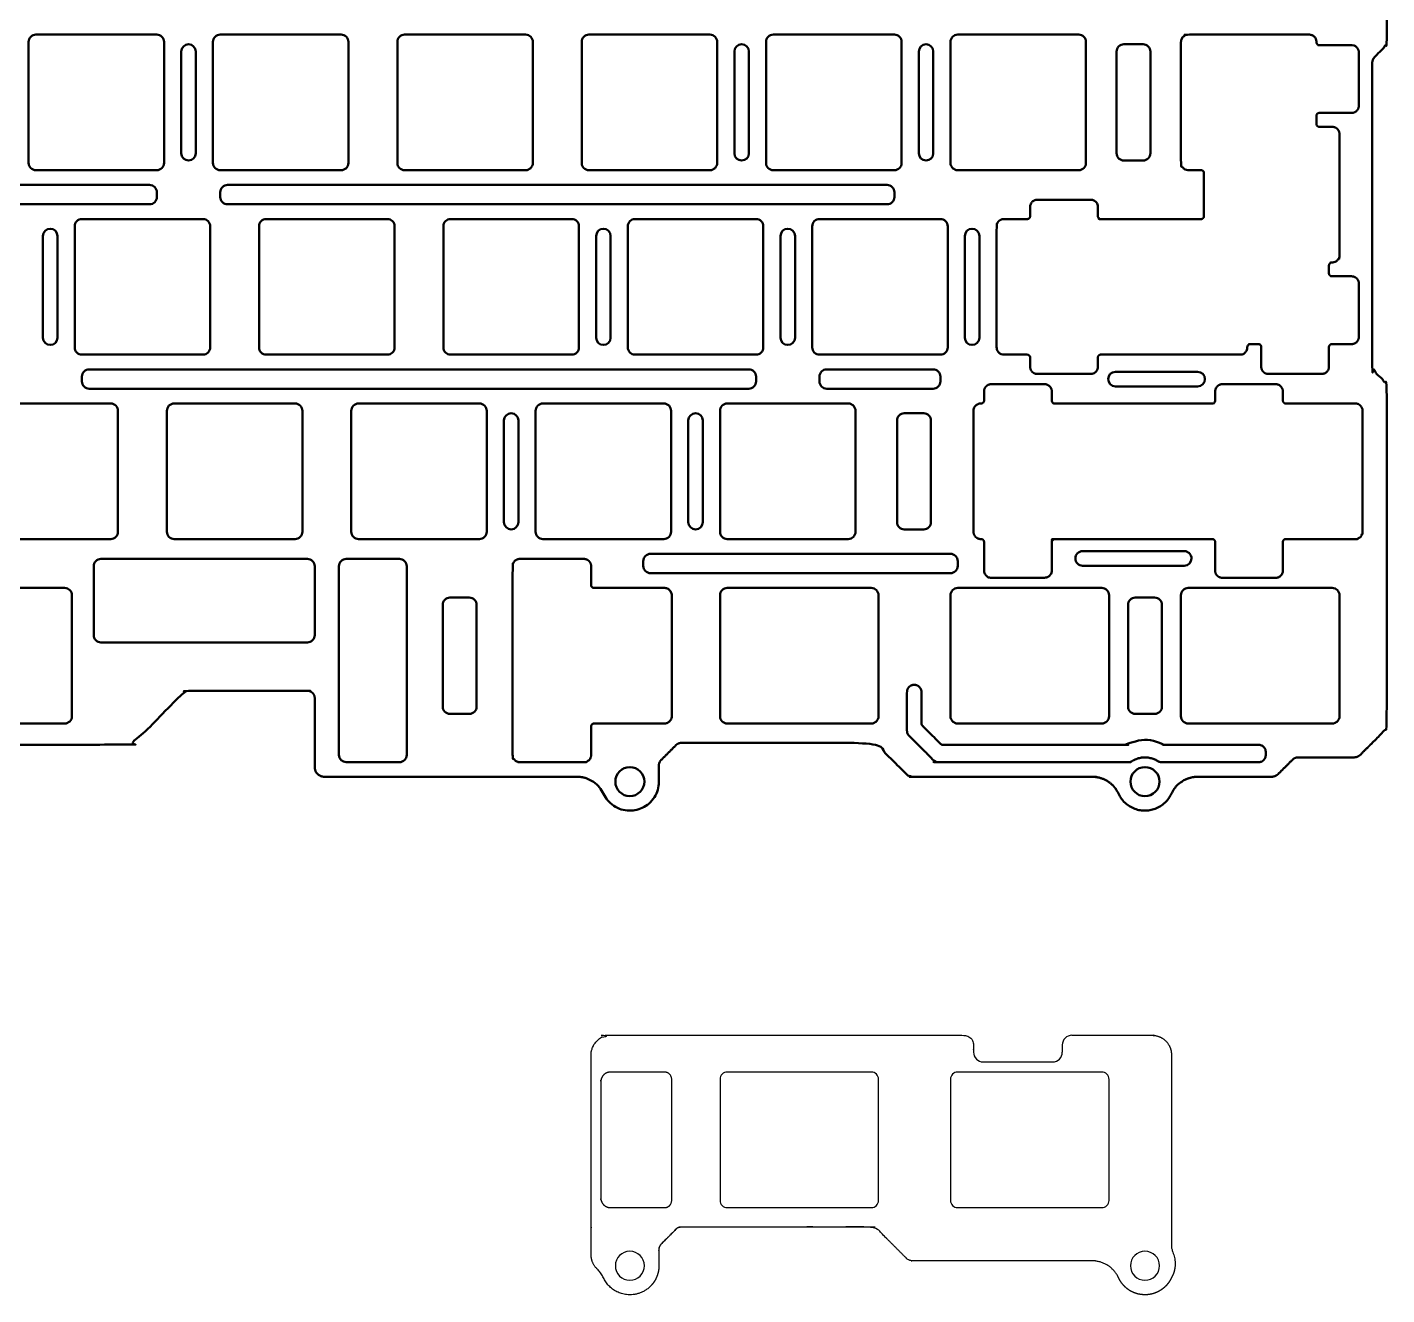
# Model space of a CAD drawing. Header units: millimetres. Extents: x 0 to 845, y 0 to 297.
# Drawn here: x 704.2 to 844.6, y 72.9 to 203.8 of the extents above; entities that cross this region are included whole.
import ezdxf

# ---------------------------------------------------------------- set-up
doc = ezdxf.new("R2010")
doc.units = ezdxf.units.MM
doc.header["$LTSCALE"] = 0.75
doc.layers.add('line', color=7, linetype='Continuous')
doc.layers.add('Visible', color=7, linetype='Continuous', lineweight=50)

msp = doc.modelspace()

# ---------------------------------------------------------------- linework, layer by layer
at = {"layer": 'line'}
msp.add_lwpolyline([(812.113, 99.72, 0.4142136), (811.113, 98.72), (811.113, 97.97)], format="xyb", dxfattribs=at)
at = {"layer": 'line', "elevation": 1.5}
msp.add_lwpolyline([(801.939, 97.97, 0.4142136), (802.939, 96.97), (810.113, 96.97, 0.4142136), (811.113, 97.97)], format="xyb", dxfattribs=at)
at = {"layer": 'line'}
for points in [[(792.126, 95.17, 0.4142136), (791.376, 95.92), (776.495, 95.92, 0.4142136), (775.745, 95.17), (775.745, 82.67, 0.4142136), (776.495, 81.92), (791.376, 81.92, 0.4142136), (792.126, 82.67)], [(815.939, 95.17, 0.4142136), (815.189, 95.92), (800.307, 95.92, 0.4142136), (799.557, 95.17), (799.557, 82.67, 0.4142136), (800.307, 81.92), (815.189, 81.92, 0.4142136), (815.939, 82.67)]]:
    msp.add_lwpolyline(points, format="xyb", close=True, dxfattribs=at)
at = {"layer": 'line', "extrusion": (0, 0, -1)}
for centre in [(-766.432, 75.92), (-819.654, 75.92)]:
    msp.add_circle(centre, 1.5, dxfattribs=at)
at = {"layer": 'line'}
for points, weights, degree, knots in [([(812.113, 99.72), (814.816, 99.72), (817.574, 99.72), (820.387, 99.72), (821.559, 99.72), (822.387, 98.892), (822.387, 97.72), (822.387, 95.604), (822.387, 87.762), (822.387, 82.67), (822.387, 81.687), (822.387, 80.704), (822.387, 79.72), (822.387, 79.169), (822.387, 78.618), (822.387, 78.067), (822.387, 77.805), (822.438, 77.549), (822.537, 77.306), (822.798, 76.673), (822.843, 75.989), (822.666, 75.326), (822.624, 75.168), (822.563, 75.016), (822.484, 74.873), (822.447, 74.806), (822.413, 74.739), (822.381, 74.67), (821.878, 73.573), (820.862, 72.92), (819.654, 72.92), (818.447, 72.92), (817.43, 73.573), (816.927, 74.67), (816.424, 75.768), (815.407, 76.42), (814.2, 76.42), (808.03, 76.42), (801.86, 76.42), (795.689, 76.42), (795.421, 76.42), (795.172, 76.523), (794.982, 76.713), (793.913, 77.782), (792.844, 78.851), (791.775, 79.92), (785.098, 79.92), (778.42, 79.92), (771.743, 79.92), (771.541, 79.92), (771.355, 79.843), (771.213, 79.701), (770.692, 79.181), (770.172, 78.66), (769.652, 78.14), (769.509, 77.998), (769.432, 77.811), (769.432, 77.61), (769.432, 77.047), (769.432, 76.484), (769.432, 75.92), (769.432, 74.449), (768.51, 73.303), (767.072, 72.989), (765.635, 72.676), (764.318, 73.333), (763.705, 74.67), (763.549, 75.012), (763.329, 75.323), (763.051, 75.589), (762.65, 75.972), (762.432, 76.481), (762.432, 77.035), (762.432, 77.58), (762.432, 78.125), (762.432, 78.671), (762.432, 85.096), (762.432, 94.27), (762.432, 97.72), (762.432, 98.892), (763.261, 99.72), (764.432, 99.72), (775.015, 99.72), (787.184, 99.72), (800.939, 99.72), (801.524, 99.72), (801.939, 99.306), (801.939, 98.72), (801.939, 98.47), (801.939, 98.22), (801.939, 97.97)], [1, 1, 1, 1, 0.804737854124, 0.804737854124, 1, 1, 1, 1, 1, 1, 1, 1, 1, 1, 0.987348389633, 0.987348389633, 1, 0.965034704702, 0.965034704702, 1, 0.995003565833, 0.995003565833, 1, 0.985881955087, 0.992687770745, 1, 0.89441694102, 0.89441694102, 1, 0.89441694102, 0.89441694102, 1, 0.89441694102, 0.89441694102, 1, 1, 1, 1, 0.949253021674, 0.949253021674, 1, 1, 1, 1, 1, 1, 1, 0.949252914645, 0.949252914645, 1, 1, 1, 1, 0.949253021674, 0.949253021674, 1, 1, 1, 1, 0.85257151844, 0.85257151844, 1, 0.85257151844, 0.85257151844, 1, 0.964560352091, 0.941016255002, 0.929367708735, 0.946317148864, 0.946317148864, 1, 1, 1, 1, 1, 1, 1, 0.804737854124, 0.804737854124, 1, 1, 1, 1, 0.804737854124, 0.804737854124, 1, 1, 1, 1], 3, [0, 0, 0, 0, 0.1279768, 0.1279768, 0.1279768, 1.6987732, 1.6987732, 1.6987732, 2.6987732, 2.6987732, 2.6987732, 2.891916, 2.891916, 2.891916, 3.0001266, 3.0001266, 3.0001266, 3.3903854, 3.3903854, 3.3903854, 4.0410032, 4.0410032, 4.0410032, 4.286018, 4.286018, 4.286018, 4.3650402, 4.3650402, 4.3650402, 5.5060611, 5.5060611, 5.5060611, 6.647082, 6.647082, 6.647082, 7.7881029, 7.7881029, 7.7881029, 8.7881029, 8.7881029, 8.7881029, 9.573501, 9.573501, 9.573501, 10.573501, 10.573501, 10.573501, 11.573501, 11.573501, 11.573501, 12.3589, 12.3589, 12.3589, 13.3589, 13.3589, 13.3589, 14.1442982, 14.1442982, 14.1442982, 15.1442982, 15.1442982, 15.1442982, 16.5002072, 16.5002072, 16.5002072, 17.8561162, 17.8561162, 17.8561162, 18.2391074, 18.2391074, 18.2391074, 19.0472103, 19.0472103, 19.0472103, 19.1309617, 19.1309617, 19.1309617, 20.1181507, 20.1181507, 20.1181507, 21.688947, 21.688947, 21.688947, 22.3794799, 22.3794799, 22.3794799, 23.9502762, 23.9502762, 23.9502762, 24.9502762, 24.9502762, 24.9502762, 24.9502762]), ([(764.432, 95.92), (765.559, 95.92), (766.686, 95.92), (767.814, 95.92), (768.545, 95.92), (769.276, 95.92), (770.007, 95.92), (770.447, 95.92), (770.757, 95.61), (770.757, 95.17), (770.757, 91.004), (770.757, 86.837), (770.757, 82.67), (770.757, 82.469), (770.68, 82.283), (770.538, 82.14), (770.395, 81.998), (770.209, 81.92), (770.007, 81.92), (768.149, 81.92), (766.291, 81.92), (764.432, 81.92), (764.164, 81.92), (763.915, 82.023), (763.725, 82.213), (763.535, 82.403), (763.432, 82.652), (763.432, 82.92), (763.432, 84.649), (763.432, 86.378), (763.432, 89.03), (763.432, 89.954), (763.432, 92.225), (763.432, 93.573), (763.432, 94.92), (763.432, 95.189), (763.535, 95.437), (763.725, 95.628), (763.915, 95.818), (764.164, 95.92), (764.432, 95.92)], [1, 1, 1, 1, 1, 1, 1, 0.804737858043, 0.804737858043, 1, 1, 1, 1, 0.949253021596, 0.949253021596, 1, 0.949253021596, 0.949253021596, 1, 1, 1, 1, 0.949253021674, 0.949253021674, 1, 0.949253021674, 0.949253021674, 1, 1, 1, 1, 1, 1, 1, 1, 0.949253021674, 0.949253021674, 1, 0.949253021674, 0.949253021674, 1], 3, [0, 0, 0, 0, 0.6654367, 0.6654367, 0.6654367, 1.6654367, 1.6654367, 1.6654367, 3.236233, 3.236233, 3.236233, 4.236233, 4.236233, 4.236233, 5.0216311, 5.0216311, 5.0216311, 5.8070293, 5.8070293, 5.8070293, 6.5733523, 6.5733523, 6.5733523, 7.3587505, 7.3587505, 7.3587505, 8.1441486, 8.1441486, 8.1441486, 8.4097661, 8.4097661, 8.5516901, 8.5516901, 8.7587453, 8.7587453, 8.7587453, 9.5441435, 9.5441435, 9.5441435, 10.3295416, 10.3295416, 10.3295416, 10.3295416]), ([(791.775, 79.92), (781.759, 79.92), (771.743, 79.92), (771.432, 79.92), (771.213, 79.701), (770.432, 78.92), (769.652, 78.14), (769.432, 77.92), (769.432, 77.61), (769.432, 76.765), (769.432, 75.92)], [1, 1, 1, 0.923879371968, 1, 1, 1, 0.923879532511, 1, 1, 1], 2, [0, 0, 0, 1, 1, 1.785399, 1.785399, 2.785399, 2.785399, 3.5707972, 3.5707972, 4.5707972, 4.5707972, 4.5707972])]:
    msp.add_rational_spline(points, weights, degree=degree, knots=knots, dxfattribs=at)
at = {"layer": 'Visible', "elevation": 1.5}
for points in [[(718.307, 202.32, 0.4142136), (717.557, 203.07), (705.057, 203.07, 0.4142136), (704.307, 202.32), (704.307, 189.82, 0.4142136), (705.057, 189.07), (717.557, 189.07, 0.4142136), (718.307, 189.82)], [(736.607, 189.07, 0.4142136), (737.357, 189.82), (737.357, 202.32, 0.4142136), (736.607, 203.07), (724.107, 203.07, 0.4142136), (723.357, 202.32), (723.357, 189.82, 0.4142136), (724.107, 189.07)], [(742.407, 189.82, 0.4142136), (743.157, 189.07), (755.657, 189.07, 0.4142136), (756.407, 189.82), (756.407, 202.32, 0.4142136), (755.657, 203.07), (743.157, 203.07, 0.4142136), (742.407, 202.32)], [(761.457, 189.82, 0.4142136), (762.207, 189.07), (774.707, 189.07, 0.4142136), (775.457, 189.82), (775.457, 202.32, 0.4142136), (774.707, 203.07), (762.207, 203.07, 0.4142136), (761.457, 202.32)], [(781.257, 203.07, 0.4142136), (780.507, 202.32), (780.507, 189.82, 0.4142136), (781.257, 189.07), (793.757, 189.07, 0.4142136), (794.507, 189.82), (794.507, 202.32, 0.4142136), (793.757, 203.07)], [(812.807, 189.07, 0.4142136), (813.557, 189.82), (813.557, 202.32, 0.4142136), (812.807, 203.07), (800.307, 203.07, 0.4142136), (799.557, 202.32), (799.557, 189.82, 0.4142136), (800.307, 189.07)], [(721.582, 201.32, 1), (720.082, 201.32), (720.082, 190.82, 1), (721.582, 190.82)], [(778.732, 201.32), (778.732, 190.82, -1), (777.232, 190.82), (777.232, 201.32, -1)], [(797.782, 201.32), (797.782, 190.82, -1), (796.282, 190.82), (796.282, 201.32, -1)], [(817.464, 202.07, 0.4142136), (816.714, 201.32), (816.714, 190.82, 0.4142136), (817.464, 190.07), (819.464, 190.07, 0.4142136), (820.214, 190.82), (820.214, 201.32, 0.4142136), (819.464, 202.07)], [(717.557, 186.795, 0.4142136), (716.807, 187.545), (667.707, 187.545, 0.4142136), (666.957, 186.795), (666.957, 186.295, 0.4142136), (667.707, 185.545), (716.807, 185.545, 0.4142136), (717.557, 186.295)], [(724.857, 187.545, 0.4142136), (724.107, 186.795), (724.107, 186.295, 0.4142136), (724.857, 185.545), (793.007, 185.545, 0.4142136), (793.757, 186.295), (793.757, 186.795, 0.4142136), (793.007, 187.545)], [(705.795, 171.77), (705.795, 182.27, -1), (707.295, 182.27), (707.295, 171.77, -1)], [(709.82, 184.02, 0.4142136), (709.07, 183.27), (709.07, 170.77, 0.4142136), (709.82, 170.02), (722.32, 170.02, 0.4142136), (723.07, 170.77), (723.07, 183.27, 0.4142136), (722.32, 184.02)], [(728.87, 184.02, 0.4142136), (728.12, 183.27), (728.12, 170.77, 0.4142136), (728.87, 170.02), (741.37, 170.02, 0.4142136), (742.12, 170.77), (742.12, 183.27, 0.4142136), (741.37, 184.02)], [(760.42, 170.02, 0.4142136), (761.17, 170.77), (761.17, 183.27, 0.4142136), (760.42, 184.02), (747.92, 184.02, 0.4142136), (747.17, 183.27), (747.17, 170.77, 0.4142136), (747.92, 170.02)], [(764.445, 182.27, 1), (762.945, 182.27), (762.945, 171.77, 1), (764.445, 171.77)], [(766.97, 184.02, 0.4142136), (766.22, 183.27), (766.22, 170.77, 0.4142136), (766.97, 170.02), (779.47, 170.02, 0.4142136), (780.22, 170.77), (780.22, 183.27, 0.4142136), (779.47, 184.02)], [(783.495, 182.27, 1), (781.995, 182.27), (781.995, 171.77, 1), (783.495, 171.77)], [(798.52, 170.02, 0.4142136), (799.27, 170.77), (799.27, 183.27, 0.4142136), (798.52, 184.02), (786.02, 184.02, 0.4142136), (785.27, 183.27), (785.27, 170.77, 0.4142136), (786.02, 170.02)], [(802.545, 171.77), (802.545, 182.27, 1), (801.045, 182.27), (801.045, 171.77, 1)], [(779.47, 167.745, 0.4142136), (778.72, 168.495), (710.57, 168.495, 0.4142136), (709.82, 167.745), (709.82, 167.245, 0.4142136), (710.57, 166.495), (778.72, 166.495, 0.4142136), (779.47, 167.245)], [(786.77, 168.495, 0.4142136), (786.02, 167.745), (786.02, 167.245, 0.4142136), (786.77, 166.495), (797.77, 166.495, 0.4142136), (798.52, 167.245), (798.52, 167.745, 0.4142136), (797.77, 168.495)], [(825.095, 166.745, 1), (825.095, 168.245), (816.595, 168.245, 1), (816.595, 166.745)], [(699.545, 151.72, 0.4142136), (700.295, 150.97), (712.795, 150.97, 0.4142136), (713.545, 151.72), (713.545, 164.22, 0.4142136), (712.795, 164.97), (700.295, 164.97, 0.4142136), (699.545, 164.22)], [(731.845, 150.97, 0.4142136), (732.595, 151.72), (732.595, 164.22, 0.4142136), (731.845, 164.97), (719.345, 164.97, 0.4142136), (718.595, 164.22), (718.595, 151.72, 0.4142136), (719.345, 150.97)], [(750.895, 150.97, 0.4142136), (751.645, 151.72), (751.645, 164.22, 0.4142136), (750.895, 164.97), (738.395, 164.97, 0.4142136), (737.645, 164.22), (737.645, 151.72, 0.4142136), (738.395, 150.97)], [(769.945, 150.97, 0.4142136), (770.695, 151.72), (770.695, 164.22, 0.4142136), (769.945, 164.97), (757.445, 164.97, 0.4142136), (756.695, 164.22), (756.695, 151.72, 0.4142136), (757.445, 150.97)], [(789.745, 164.22, 0.4142136), (788.995, 164.97), (776.495, 164.97, 0.4142136), (775.745, 164.22), (775.745, 151.72, 0.4142136), (776.495, 150.97), (788.995, 150.97, 0.4142136), (789.745, 151.72)], [(753.42, 152.72), (753.42, 163.22, -1), (754.92, 163.22), (754.92, 152.72, -1)], [(773.97, 163.22), (773.97, 152.72, -1), (772.47, 152.72), (772.47, 163.22, -1)], [(796.789, 151.97, 0.4142136), (797.539, 152.72), (797.539, 163.22, 0.4142136), (796.789, 163.97), (794.789, 163.97, 0.4142136), (794.039, 163.22), (794.039, 152.72, 0.4142136), (794.789, 151.97)], [(733.87, 148.17, 0.4142136), (733.12, 148.92), (711.782, 148.92, 0.4142136), (711.032, 148.17), (711.032, 141.048, 0.4142136), (711.782, 140.298), (733.12, 140.298, 0.4142136), (733.87, 141.048)], [(743.376, 148.17), (743.376, 128.675, -0.4142828), (742.626, 127.925), (737.12, 127.926, -0.4141443), (736.37, 128.676), (736.37, 148.17, -0.4142136), (737.12, 148.92), (742.626, 148.92, -0.4142136)], [(768.564, 149.445, 0.4142136), (767.814, 148.695), (767.814, 148.195, 0.4142136), (768.564, 147.445), (799.557, 147.445, 0.4142136), (800.307, 148.195), (800.307, 148.695, 0.4142136), (799.557, 149.445)], [(823.714, 148.22, 0.414092), (824.464, 148.97), (824.464, 148.97, 0.4142136), (823.714, 149.72), (813.214, 149.72, 0.4142136), (812.464, 148.97), (812.464, 148.965, 0.4143351), (813.214, 148.215)], [(708.782, 145.17, 0.4142136), (708.032, 145.92), (683.626, 145.92, 0.4142136), (682.876, 145.17), (682.876, 132.67, 0.4142136), (683.626, 131.92), (708.032, 131.92, 0.4142136), (708.782, 132.67)], [(747.095, 133.67, 0.4142136), (747.845, 132.92), (749.845, 132.92, 0.4142136), (750.595, 133.67), (750.595, 144.17, 0.4142136), (749.845, 144.92), (747.845, 144.92, 0.4142136), (747.095, 144.17)], [(792.126, 145.17, 0.4142136), (791.376, 145.92), (776.495, 145.92, 0.4142136), (775.745, 145.17), (775.745, 132.67, 0.4142136), (776.495, 131.92), (791.376, 131.92, 0.4142136), (792.126, 132.67)], [(815.939, 145.17, 0.4142136), (815.189, 145.92), (800.307, 145.92, 0.4142136), (799.557, 145.17), (799.557, 132.67, 0.4142136), (800.307, 131.92), (815.189, 131.92, 0.4142136), (815.939, 132.67)], [(817.904, 133.67, 0.4142136), (818.654, 132.92), (820.654, 132.92, 0.4142136), (821.404, 133.67), (821.404, 144.17, 0.4142136), (820.654, 144.92), (818.654, 144.92, 0.4142136), (817.904, 144.17)], [(823.37, 132.67, 0.4142136), (824.12, 131.92), (839.001, 131.92, 0.4142136), (839.751, 132.67), (839.751, 145.17, 0.4142136), (839.001, 145.92), (824.12, 145.92, 0.4142136), (823.37, 145.17)]]:
    msp.add_lwpolyline(points, format="xyb", close=True, dxfattribs=at)
at = {"layer": 'Visible', "extrusion": (0, 0, -1)}
for centre in [(-766.432, 125.92, -1.5), (-819.654, 125.92, -1.5)]:
    msp.add_circle(centre, 1.5, dxfattribs=at)
at = {"layer": 'Visible'}
for points, weights, knots in [([(807.781, 227.328, 1.5), (808.074, 227.62, 1.5), (808.488, 227.62, 1.5), (814.321, 227.62, 1.5), (820.153, 227.62, 1.5), (822.078, 227.62, 1.5), (822.88, 229.37, 1.5), (823.682, 231.12, 1.5), (825.607, 231.12, 1.5), (827.532, 231.12, 1.5), (828.335, 229.37, 1.5), (829.137, 227.62, 1.5), (831.062, 227.62, 1.5), (831.89, 227.62, 1.5), (832.718, 227.62, 1.5), (833.132, 227.62, 1.5), (833.425, 227.328, 1.5), (833.569, 227.184, 1.5), (833.713, 227.04, 1.5), (833.932, 226.82, 1.5), (834.243, 226.82, 1.5), (837.731, 226.82, 1.5), (841.218, 226.82, 1.5), (841.632, 226.82, 1.5), (841.925, 226.528, 1.5), (843.132, 225.32, 1.5), (844.339, 224.113, 1.5), (844.632, 223.82, 1.5), (844.632, 223.406, 1.5), (844.632, 212.92, 1.5), (844.632, 202.435, 1.5), (844.632, 202.02, 1.5), (844.339, 201.728, 1.5), (843.882, 201.27, 1.5), (843.425, 200.813, 1.5), (843.132, 200.52, 1.5), (843.132, 200.106, 1.5), (843.132, 184.52, 1.5), (843.132, 168.935, 1.5), (843.132, 168.52, 1.5), (843.425, 168.228, 1.5), (843.882, 167.77, 1.5), (844.339, 167.313, 1.5), (844.632, 167.02, 1.5), (844.632, 166.606, 1.5), (844.632, 149.22, 1.5), (844.632, 131.835, 1.5), (844.632, 131.42, 1.5), (844.339, 131.128, 1.5), (843.132, 129.92, 1.5), (841.925, 128.713, 1.5), (841.632, 128.42, 1.5), (841.218, 128.42, 1.5), (838.331, 128.42, 1.5), (835.443, 128.42, 1.5), (835.132, 128.42, 1.5), (834.913, 128.201, 1.5), (834.169, 127.457, 1.5), (833.425, 126.713, 1.5), (833.132, 126.42, 1.5), (832.718, 126.42, 1.5), (828.913, 126.42, 1.5), (825.109, 126.42, 1.5), (823.183, 126.42, 1.5), (822.381, 124.67, 1.5), (821.579, 122.92, 1.5), (819.654, 122.92, 1.5), (817.729, 122.92, 1.5), (816.927, 124.67, 1.5), (816.125, 126.42, 1.5), (814.2, 126.42, 1.5), (804.945, 126.42, 1.5), (795.689, 126.42, 1.5), (795.275, 126.42, 1.5), (794.982, 126.713, 1.5), (793.379, 128.317, 1.5), (791.775, 129.92, 1.5), (781.759, 129.92, 1.5), (771.743, 129.92, 1.5), (771.432, 129.92, 1.5), (771.213, 129.701, 1.5), (770.432, 128.92, 1.5), (769.652, 128.14, 1.5), (769.432, 127.92, 1.5), (769.432, 127.61, 1.5), (769.432, 126.765, 1.5), (769.432, 125.92, 1.5), (769.432, 123.505, 1.5), (767.072, 122.989, 1.5), (764.712, 122.474, 1.5), (763.705, 124.67, 1.5), (762.903, 126.42, 1.5), (760.978, 126.42, 1.5), (747.924, 126.42, 1.5), (734.87, 126.42, 1.5), (733.87, 126.42, 1.5), (733.87, 127.42, 1.5), (733.87, 130.984, 1.5), (733.87, 134.548, 1.5), (733.87, 135.298, 1.5), (733.12, 135.298, 1.5), (726.978, 135.298, 1.5), (720.836, 135.298, 1.5), (720.525, 135.298, 1.5), (720.305, 135.079, 1.5), (717.776, 132.549, 1.5), (715.246, 130.019, 1.5), (714.953, 129.726, 1.5), (714.539, 129.726, 1.5), (695.829, 129.726, 1.5), (677.12, 129.726, 1.5), (676.705, 129.726, 1.5), (676.413, 130.019, 1.5), (673.883, 132.549, 1.5), (671.353, 135.079, 1.5), (671.133, 135.298, 1.5), (670.823, 135.298, 1.5), (664.681, 135.298, 1.5), (658.539, 135.298, 1.5), (657.789, 135.298, 1.5), (657.789, 134.548, 1.5), (657.789, 130.984, 1.5), (657.789, 127.42, 1.5), (657.789, 126.42, 1.5), (656.789, 126.42, 1.5), (647.309, 126.42, 1.5), (637.83, 126.42, 1.5), (635.905, 126.42, 1.5), (635.103, 124.67, 1.5), (634.096, 122.474, 1.5), (631.736, 122.989, 1.5), (629.376, 123.505, 1.5), (629.376, 125.92, 1.5), (629.376, 126.765, 1.5), (629.376, 127.61, 1.5), (629.376, 127.92, 1.5), (629.156, 128.14, 1.5), (628.376, 128.92, 1.5), (627.596, 129.701, 1.5), (627.376, 129.92, 1.5), (627.065, 129.92, 1.5), (619.578, 129.92, 1.5), (612.091, 129.92, 1.5), (611.78, 129.92, 1.5), (611.561, 129.701, 1.5), (610.067, 128.207, 1.5), (608.573, 126.713, 1.5), (608.28, 126.42, 1.5), (607.866, 126.42, 1.5), (598.615, 126.42, 1.5), (589.365, 126.42, 1.5), (587.44, 126.42, 1.5), (586.638, 124.67, 1.5), (585.836, 122.92, 1.5), (583.91, 122.92, 1.5), (581.985, 122.92, 1.5), (581.183, 124.67, 1.5), (580.381, 126.42, 1.5), (578.456, 126.42, 1.5), (574.651, 126.42, 1.5), (570.847, 126.42, 1.5), (570.432, 126.42, 1.5), (570.139, 126.713, 1.5), (569.396, 127.457, 1.5), (568.652, 128.201, 1.5), (568.432, 128.42, 1.5), (568.122, 128.42, 1.5), (565.234, 128.42, 1.5), (562.347, 128.42, 1.5), (561.932, 128.42, 1.5), (561.639, 128.713, 1.5), (560.432, 129.92, 1.5), (559.225, 131.128, 1.5), (558.932, 131.42, 1.5), (558.932, 131.835, 1.5), (558.932, 137.72, 1.5), (558.932, 143.606, 1.5), (558.932, 144.02, 1.5), (559.225, 144.313, 1.5), (559.682, 144.77, 1.5), (560.139, 145.228, 1.5), (560.432, 145.52, 1.5), (560.432, 145.935, 1.5), (560.432, 165.77, 1.5), (560.432, 185.606, 1.5), (560.432, 186.02, 1.5), (560.725, 186.313, 1.5), (561.814, 187.402, 1.5), (562.902, 188.49, 1.5), (563.195, 188.783, 1.5), (563.195, 189.197, 1.5), (563.195, 195.77, 1.5), (563.195, 202.344, 1.5), (563.195, 202.758, 1.5), (562.902, 203.051, 1.5), (561.064, 204.889, 1.5), (559.225, 206.728, 1.5), (558.932, 207.02, 1.5), (558.932, 207.435, 1.5), (558.932, 214.82, 1.5), (558.932, 222.206, 1.5), (558.932, 222.62, 1.5), (559.225, 222.913, 1.5), (560.432, 224.12, 1.5), (561.639, 225.328, 1.5), (561.932, 225.62, 1.5), (562.347, 225.62, 1.5), (565.234, 225.62, 1.5), (568.122, 225.62, 1.5), (568.432, 225.62, 1.5), (568.652, 225.84, 1.5), (569.396, 226.584, 1.5), (570.139, 227.328, 1.5), (570.432, 227.62, 1.5), (570.847, 227.62, 1.5), (577.912, 227.62, 1.5), (584.978, 227.62, 1.5), (586.903, 227.62, 1.5), (587.705, 229.37, 1.5), (588.507, 231.12, 1.5), (590.432, 231.12, 1.5), (592.357, 231.12, 1.5), (593.16, 229.37, 1.5), (593.962, 227.62, 1.5), (595.887, 227.62, 1.5), (599.966, 227.62, 1.5), (604.045, 227.62, 1.5), (604.459, 227.62, 1.5), (604.752, 227.328, 1.5), (605.496, 226.584, 1.5), (606.24, 225.84, 1.5), (606.459, 225.62, 1.5), (606.77, 225.62, 1.5), (616.058, 225.62, 1.5), (625.347, 225.62, 1.5), (625.657, 225.62, 1.5), (625.877, 225.84, 1.5), (626.621, 226.584, 1.5), (627.364, 227.328, 1.5), (627.657, 227.62, 1.5), (628.072, 227.62, 1.5), (638.387, 227.62, 1.5), (648.703, 227.62, 1.5), (650.628, 227.62, 1.5), (651.43, 229.37, 1.5), (652.232, 231.12, 1.5), (654.157, 231.12, 1.5), (656.082, 231.12, 1.5), (656.885, 229.37, 1.5), (657.687, 227.62, 1.5), (659.612, 227.62, 1.5), (669.927, 227.62, 1.5), (680.243, 227.62, 1.5), (680.657, 227.62, 1.5), (680.95, 227.328, 1.5), (681.694, 226.584, 1.5), (682.438, 225.84, 1.5), (682.657, 225.62, 1.5), (682.968, 225.62, 1.5), (692.257, 225.62, 1.5), (701.547, 225.62, 1.5), (701.857, 225.62, 1.5), (702.077, 225.84, 1.5), (702.821, 226.584, 1.5), (703.564, 227.328, 1.5), (703.857, 227.62, 1.5), (704.272, 227.62, 1.5), (714.587, 227.62, 1.5), (724.903, 227.62, 1.5), (726.828, 227.62, 1.5), (727.63, 229.37, 1.5), (728.432, 231.12, 1.5), (730.357, 231.12, 1.5), (732.282, 231.12, 1.5), (733.085, 229.37, 1.5), (733.887, 227.62, 1.5), (735.812, 227.62, 1.5), (745.882, 227.62, 1.5), (755.951, 227.62, 1.5), (756.366, 227.62, 1.5), (756.659, 227.328, 1.5), (757.994, 225.992, 1.5), (759.329, 224.657, 1.5), (759.622, 224.364, 1.5), (760.036, 224.364, 1.5), (782.22, 224.364, 1.5), (804.404, 224.364, 1.5), (804.818, 224.364, 1.5), (805.111, 224.657, 1.5), (806.446, 225.992, 1.5), (807.781, 227.328, 1.5)], [1, 0.923879533954, 1, 1, 1, 0.841625411903, 1, 0.841625411717, 1, 0.841625411717, 1, 0.84162541153, 1, 1, 1, 0.923879532511, 1, 1, 1, 0.923879532511, 1, 1, 1, 0.923879532511, 1, 1, 1, 0.923879532511, 1, 1, 1, 0.923879532511, 1, 1, 1, 0.923879532511, 1, 1, 1, 0.923879532511, 1, 1, 1, 0.923879532511, 1, 1, 1, 0.923879532511, 1, 1, 1, 0.923879532511, 1, 1, 1, 0.923879532511, 1, 1, 1, 0.923879532511, 1, 1, 1, 0.84162541153, 1, 0.84162541153, 1, 0.84162541153, 1, 0.84162541153, 1, 1, 1, 0.923879532511, 1, 1, 1, 1, 1, 0.923879371968, 1, 1, 1, 0.923879532511, 1, 1, 1, 0.77885727766, 1, 0.77885727766, 1, 0.84162541153, 1, 1, 1, 0.707106781187, 1, 1, 1, 0.707106781187, 1, 1, 1, 0.923879532511, 1, 1, 1, 0.923879532511, 1, 1, 1, 0.923879532511, 1, 1, 1, 0.923879532511, 1, 1, 1, 0.707106781187, 1, 1, 1, 0.707106781187, 1, 1, 1, 0.84162541153, 1, 0.778857409222, 1, 0.778857409222, 1, 1, 1, 0.923879532511, 1, 1, 1, 0.923879532511, 1, 1, 1, 0.923879532511, 1, 1, 1, 0.923879532511, 1, 1, 1, 0.84162541153, 1, 0.84162541153, 1, 0.84162541153, 1, 0.84162541153, 1, 1, 1, 0.923879532511, 1, 1, 1, 0.923879532511, 1, 1, 1, 0.923879532511, 1, 1, 1, 0.923879532511, 1, 1, 1, 0.923879532511, 1, 1, 1, 0.923879532511, 1, 1, 1, 0.923879532511, 1, 1, 1, 0.923879532511, 1, 1, 1, 0.923879532511, 1, 1, 1, 0.923879532511, 1, 1, 1, 0.923879532511, 1, 1, 1, 0.923879532511, 1, 1, 1, 0.923879532511, 1, 1, 1, 0.923879532511, 1, 1, 1, 0.84162541153, 1, 0.84162541153, 1, 0.84162541153, 1, 0.84162541153, 1, 1, 1, 0.923879532511, 1, 1, 1, 0.923879532511, 1, 1, 1, 0.923879532511, 1, 1, 1, 0.923879532511, 1, 1, 1, 0.84162541153, 1, 0.84162541153, 1, 0.84162541153, 1, 0.84162541153, 1, 1, 1, 0.923879532511, 1, 1, 1, 0.923879532511, 1, 1, 1, 0.923879532511, 1, 1, 1, 0.923879532511, 1, 1, 1, 0.84162541153, 1, 0.841625411717, 1, 0.841625411717, 1, 0.841625411903, 1, 1, 1, 0.923879532511, 1, 1, 1, 0.923879533954, 1, 1, 1, 0.923879532511, 1, 1, 1], [0, 0, 0, 0.7853982, 0.7853982, 1.7853982, 1.7853982, 2.926419, 2.926419, 4.0674399, 4.0674399, 5.2084608, 5.2084608, 6.3494817, 6.3494817, 7.3494817, 7.3494817, 8.1348799, 8.1348799, 9.1348799, 9.1348799, 9.9202781, 9.9202781, 10.9202781, 10.9202781, 11.7056762, 11.7056762, 12.7056762, 12.7056762, 13.4910744, 13.4910744, 14.4910744, 14.4910744, 15.2764726, 15.2764726, 16.2764726, 16.2764726, 17.0618707, 17.0618707, 18.0618707, 18.0618707, 18.8472689, 18.8472689, 19.8472689, 19.8472689, 20.632667, 20.632667, 21.632667, 21.632667, 22.4180652, 22.4180652, 23.4180652, 23.4180652, 24.2034634, 24.2034634, 25.2034634, 25.2034634, 25.9888615, 25.9888615, 26.9888615, 26.9888615, 27.7742597, 27.7742597, 28.7742597, 28.7742597, 29.9152806, 29.9152806, 31.0563015, 31.0563015, 32.1973224, 32.1973224, 33.3383433, 33.3383433, 34.3383433, 34.3383433, 35.1237414, 35.1237414, 36.1237414, 36.1237414, 37.1237414, 37.1237414, 37.9091404, 37.9091404, 38.9091404, 38.9091404, 39.6945386, 39.6945386, 40.6945386, 40.6945386, 42.0504476, 42.0504476, 43.4063567, 43.4063567, 44.5473776, 44.5473776, 45.5473776, 45.5473776, 47.1181739, 47.1181739, 48.1181739, 48.1181739, 49.6889702, 49.6889702, 50.6889702, 50.6889702, 51.4743684, 51.4743684, 52.4743684, 52.4743684, 53.2597665, 53.2597665, 54.2597665, 54.2597665, 55.0451647, 55.0451647, 56.0451647, 56.0451647, 56.8305629, 56.8305629, 57.8305629, 57.8305629, 59.4013592, 59.4013592, 60.4013592, 60.4013592, 61.9721555, 61.9721555, 62.9721555, 62.9721555, 64.1131764, 64.1131764, 65.469085, 65.469085, 66.8249936, 66.8249936, 67.8249936, 67.8249936, 68.6103918, 68.6103918, 69.6103918, 69.6103918, 70.39579, 70.39579, 71.39579, 71.39579, 72.1811881, 72.1811881, 73.1811881, 73.1811881, 73.9665863, 73.9665863, 74.9665863, 74.9665863, 76.1076072, 76.1076072, 77.2486281, 77.2486281, 78.389649, 78.389649, 79.5306699, 79.5306699, 80.5306699, 80.5306699, 81.316068, 81.316068, 82.316068, 82.316068, 83.1014662, 83.1014662, 84.1014662, 84.1014662, 84.8868644, 84.8868644, 85.8868644, 85.8868644, 86.6722625, 86.6722625, 87.6722625, 87.6722625, 88.4576607, 88.4576607, 89.4576607, 89.4576607, 90.2430589, 90.2430589, 91.2430589, 91.2430589, 92.028457, 92.028457, 93.028457, 93.028457, 93.8138552, 93.8138552, 94.8138552, 94.8138552, 95.5992533, 95.5992533, 96.5992533, 96.5992533, 97.3846515, 97.3846515, 98.3846515, 98.3846515, 99.1700497, 99.1700497, 100.1700497, 100.1700497, 100.9554478, 100.9554478, 101.9554478, 101.9554478, 102.740846, 102.740846, 103.740846, 103.740846, 104.5262442, 104.5262442, 105.5262442, 105.5262442, 106.6672651, 106.6672651, 107.808286, 107.808286, 108.9493069, 108.9493069, 110.0903277, 110.0903277, 111.0903277, 111.0903277, 111.8757259, 111.8757259, 112.8757259, 112.8757259, 113.6611241, 113.6611241, 114.6611241, 114.6611241, 115.4465222, 115.4465222, 116.4465222, 116.4465222, 117.2319204, 117.2319204, 118.2319204, 118.2319204, 119.3729413, 119.3729413, 120.5139622, 120.5139622, 121.6549831, 121.6549831, 122.796004, 122.796004, 123.796004, 123.796004, 124.5814021, 124.5814021, 125.5814021, 125.5814021, 126.3668003, 126.3668003, 127.3668003, 127.3668003, 128.1521985, 128.1521985, 129.1521985, 129.1521985, 129.9375966, 129.9375966, 130.9375966, 130.9375966, 132.0786175, 132.0786175, 133.2196384, 133.2196384, 134.3606593, 134.3606593, 135.5016802, 135.5016802, 136.5016802, 136.5016802, 137.2870784, 137.2870784, 138.2870784, 138.2870784, 139.0724765, 139.0724765, 140.0724765, 140.0724765, 140.8578747, 140.8578747, 141.8578747, 141.8578747, 141.8578747]), ([(838.964, 171.107, 1.5), (838.664, 171.107, 1.5), (838.664, 170.807, 1.5), (838.664, 169.789, 1.5), (838.664, 168.77, 1.5), (838.664, 168.02, 1.5), (837.914, 168.02, 1.5), (835.164, 168.02, 1.5), (832.414, 168.02, 1.5), (831.664, 168.02, 1.5), (831.664, 168.77, 1.5), (831.664, 169.789, 1.5), (831.664, 170.807, 1.5), (831.664, 171.107, 1.5), (831.364, 171.107, 1.5), (830.945, 171.107, 1.5), (830.526, 171.107, 1.5), (830.226, 171.107, 1.5), (830.226, 170.807, 1.5), (830.226, 170.789, 1.5), (830.226, 170.77, 1.5), (830.226, 170.02, 1.5), (829.476, 170.02, 1.5), (822.282, 170.02, 1.5), (815.088, 170.02, 1.5), (814.788, 170.02, 1.5), (814.788, 169.72, 1.5), (814.788, 169.245, 1.5), (814.788, 168.77, 1.5), (814.788, 168.02, 1.5), (814.038, 168.02, 1.5), (811.288, 168.02, 1.5), (808.538, 168.02, 1.5), (807.788, 168.02, 1.5), (807.788, 168.77, 1.5), (807.788, 169.245, 1.5), (807.788, 169.72, 1.5), (807.788, 170.02, 1.5), (807.488, 170.02, 1.5), (806.279, 170.02, 1.5), (805.07, 170.02, 1.5), (804.32, 170.02, 1.5), (804.32, 170.77, 1.5), (804.32, 177.02, 1.5), (804.32, 183.27, 1.5), (804.32, 184.02, 1.5), (805.07, 184.02, 1.5), (806.279, 184.02, 1.5), (807.488, 184.02, 1.5), (807.788, 184.02, 1.5), (807.788, 184.32, 1.5), (807.788, 184.795, 1.5), (807.788, 185.27, 1.5), (807.788, 186.02, 1.5), (808.538, 186.02, 1.5), (811.288, 186.02, 1.5), (814.038, 186.02, 1.5), (814.788, 186.02, 1.5), (814.788, 185.27, 1.5), (814.788, 184.795, 1.5), (814.788, 184.32, 1.5), (814.788, 184.02, 1.5), (815.088, 184.02, 1.5), (820.27, 184.02, 1.5), (825.451, 184.02, 1.5), (825.751, 184.02, 1.5), (825.751, 184.32, 1.5), (825.751, 186.545, 1.5), (825.751, 188.77, 1.5), (825.751, 189.07, 1.5), (825.451, 189.07, 1.5), (824.785, 189.07, 1.5), (824.12, 189.07, 1.5), (823.37, 189.07, 1.5), (823.37, 189.82, 1.5), (823.37, 196.07, 1.5), (823.37, 202.32, 1.5), (823.37, 203.07, 1.5), (824.12, 203.07, 1.5), (830.37, 203.07, 1.5), (836.62, 203.07, 1.5), (837.37, 203.07, 1.5), (837.37, 202.32, 1.5), (837.37, 202.302, 1.5), (837.37, 202.283, 1.5), (837.37, 201.983, 1.5), (837.67, 201.983, 1.5), (839.335, 201.983, 1.5), (841.001, 201.983, 1.5), (841.751, 201.983, 1.5), (841.751, 201.233, 1.5), (841.751, 198.483, 1.5), (841.751, 195.733, 1.5), (841.751, 194.983, 1.5), (841.001, 194.983, 1.5), (839.335, 194.983, 1.5), (837.67, 194.983, 1.5), (837.37, 194.983, 1.5), (837.37, 194.683, 1.5), (837.37, 194.264, 1.5), (837.37, 193.845, 1.5), (837.37, 193.545, 1.5), (837.67, 193.545, 1.5), (838.335, 193.545, 1.5), (839.001, 193.545, 1.5), (839.751, 193.545, 1.5), (839.751, 192.795, 1.5), (839.751, 186.545, 1.5), (839.751, 180.295, 1.5), (839.751, 179.545, 1.5), (839.001, 179.545, 1.5), (838.983, 179.545, 1.5), (838.964, 179.545, 1.5), (838.664, 179.545, 1.5), (838.664, 179.245, 1.5), (838.664, 178.826, 1.5), (838.664, 178.407, 1.5), (838.664, 178.107, 1.5), (838.964, 178.107, 1.5), (839.983, 178.107, 1.5), (841.001, 178.107, 1.5), (841.751, 178.107, 1.5), (841.751, 177.357, 1.5), (841.751, 174.607, 1.5), (841.751, 171.857, 1.5), (841.751, 171.107, 1.5), (841.001, 171.107, 1.5), (839.983, 171.107, 1.5), (838.964, 171.107, 1.5)], [1, 0.707106781187, 1, 1, 1, 0.707106781187, 1, 1, 1, 0.707106781187, 1, 1, 1, 0.707106781187, 1, 1, 1, 0.707106781187, 1, 1, 1, 0.707106781187, 1, 1, 1, 0.707106781187, 1, 1, 1, 0.707106781187, 1, 1, 1, 0.707106781187, 1, 1, 1, 0.707106781187, 1, 1, 1, 0.707106781187, 1, 1, 1, 0.707106781187, 1, 1, 1, 0.707106781187, 1, 1, 1, 0.707106781187, 1, 1, 1, 0.707106781187, 1, 1, 1, 0.707106781187, 1, 1, 1, 0.707106781187, 1, 1, 1, 0.707106781187, 1, 1, 1, 0.707106781187, 1, 1, 1, 0.707106781187, 1, 1, 1, 0.707106781187, 1, 1, 1, 0.707106781187, 1, 1, 1, 0.707106781187, 1, 1, 1, 0.707106781187, 1, 1, 1, 0.707106781187, 1, 1, 1, 0.707106781187, 1, 1, 1, 0.707106781187, 1, 1, 1, 0.707106781187, 1, 1, 1, 0.707106781187, 1, 1, 1, 0.707106781187, 1, 1, 1, 0.707106781187, 1, 1, 1, 0.707106781187, 1, 1, 1], [0, 0, 0, 1.5707963, 1.5707963, 2.5707963, 2.5707963, 4.1415927, 4.1415927, 5.1415927, 5.1415927, 6.712389, 6.712389, 7.712389, 7.712389, 9.2831853, 9.2831853, 10.2831853, 10.2831853, 11.8539816, 11.8539816, 12.8539816, 12.8539816, 14.424778, 14.424778, 15.424778, 15.424778, 16.9955743, 16.9955743, 17.9955743, 17.9955743, 19.5663706, 19.5663706, 20.5663706, 20.5663706, 22.1371669, 22.1371669, 23.1371669, 23.1371669, 24.7079633, 24.7079633, 25.7079633, 25.7079633, 27.2787596, 27.2787596, 28.2787596, 28.2787596, 29.8495559, 29.8495559, 30.8495559, 30.8495559, 32.4203522, 32.4203522, 33.4203522, 33.4203522, 34.9911486, 34.9911486, 35.9911486, 35.9911486, 37.5619449, 37.5619449, 38.5619449, 38.5619449, 40.1327412, 40.1327412, 41.1327412, 41.1327412, 42.7035376, 42.7035376, 43.7035376, 43.7035376, 45.2743339, 45.2743339, 46.2743339, 46.2743339, 47.8451302, 47.8451302, 48.8451302, 48.8451302, 50.4159265, 50.4159265, 51.4159265, 51.4159265, 52.9867229, 52.9867229, 53.9867229, 53.9867229, 55.5575192, 55.5575192, 56.5575192, 56.5575192, 58.1283155, 58.1283155, 59.1283155, 59.1283155, 60.6991118, 60.6991118, 61.6991118, 61.6991118, 63.2699082, 63.2699082, 64.2699082, 64.2699082, 65.8407045, 65.8407045, 66.8407045, 66.8407045, 68.4115008, 68.4115008, 69.4115008, 69.4115008, 70.9822972, 70.9822972, 71.9822972, 71.9822972, 73.5530935, 73.5530935, 74.5530935, 74.5530935, 76.1238898, 76.1238898, 77.1238898, 77.1238898, 78.6946861, 78.6946861, 79.6946861, 79.6946861, 81.2654825, 81.2654825, 82.2654825, 82.2654825, 82.2654825]), ([(833.902, 165.27, 1.5), (833.902, 164.97, 1.5), (834.202, 164.97, 1.5), (837.792, 164.97, 1.5), (841.382, 164.97, 1.5), (842.132, 164.97, 1.5), (842.132, 164.22, 1.5), (842.132, 157.97, 1.5), (842.132, 151.72, 1.5), (842.132, 150.97, 1.5), (841.382, 150.97, 1.5), (837.792, 150.97, 1.5), (834.202, 150.97, 1.5), (833.902, 150.97, 1.5), (833.902, 150.67, 1.5), (833.902, 149.195, 1.5), (833.902, 147.72, 1.5), (833.902, 146.97, 1.5), (833.152, 146.97, 1.5), (830.402, 146.97, 1.5), (827.652, 146.97, 1.5), (826.902, 146.97, 1.5), (826.902, 147.72, 1.5), (826.902, 149.195, 1.5), (826.902, 150.67, 1.5), (826.902, 150.97, 1.5), (826.602, 150.97, 1.5), (818.464, 150.97, 1.5), (810.326, 150.97, 1.5), (810.026, 150.97, 1.5), (810.026, 150.67, 1.5), (810.026, 149.195, 1.5), (810.026, 147.72, 1.5), (810.026, 146.97, 1.5), (809.276, 146.97, 1.5), (806.526, 146.97, 1.5), (803.776, 146.97, 1.5), (803.026, 146.97, 1.5), (803.026, 147.72, 1.5), (803.026, 149.195, 1.5), (803.026, 150.67, 1.5), (803.026, 150.97, 1.5), (802.726, 150.97, 1.5), (802.707, 150.97, 1.5), (802.689, 150.97, 1.5), (801.939, 150.97, 1.5), (801.939, 151.72, 1.5), (801.939, 157.97, 1.5), (801.939, 164.22, 1.5), (801.939, 164.97, 1.5), (802.689, 164.97, 1.5), (802.707, 164.97, 1.5), (802.726, 164.97, 1.5), (803.026, 164.97, 1.5), (803.026, 165.27, 1.5), (803.026, 165.745, 1.5), (803.026, 166.22, 1.5), (803.026, 166.97, 1.5), (803.776, 166.97, 1.5), (806.526, 166.97, 1.5), (809.276, 166.97, 1.5), (810.026, 166.97, 1.5), (810.026, 166.22, 1.5), (810.026, 165.745, 1.5), (810.026, 165.27, 1.5), (810.026, 164.97, 1.5), (810.326, 164.97, 1.5), (818.464, 164.97, 1.5), (826.602, 164.97, 1.5), (826.902, 164.97, 1.5), (826.902, 165.27, 1.5), (826.902, 165.745, 1.5), (826.902, 166.22, 1.5), (826.902, 166.97, 1.5), (827.652, 166.97, 1.5), (830.402, 166.97, 1.5), (833.152, 166.97, 1.5), (833.902, 166.97, 1.5), (833.902, 166.22, 1.5), (833.902, 165.745, 1.5), (833.902, 165.27, 1.5)], [1, 0.707106781187, 1, 1, 1, 0.707106781187, 1, 1, 1, 0.707106781187, 1, 1, 1, 0.707106781187, 1, 1, 1, 0.707106781187, 1, 1, 1, 0.707106781187, 1, 1, 1, 0.707106781187, 1, 1, 1, 0.707106781187, 1, 1, 1, 0.707106781187, 1, 1, 1, 0.707106781187, 1, 1, 1, 0.707106781187, 1, 1, 1, 0.707106781187, 1, 1, 1, 0.707106781187, 1, 1, 1, 0.707106781187, 1, 1, 1, 0.707106781187, 1, 1, 1, 0.707106781187, 1, 1, 1, 0.707106781187, 1, 1, 1, 0.707106781187, 1, 1, 1, 0.707106781187, 1, 1, 1, 0.707106781187, 1, 1, 1], [0, 0, 0, 1.5707963, 1.5707963, 2.5707963, 2.5707963, 4.1415927, 4.1415927, 5.1415927, 5.1415927, 6.712389, 6.712389, 7.712389, 7.712389, 9.2831853, 9.2831853, 10.2831853, 10.2831853, 11.8539816, 11.8539816, 12.8539816, 12.8539816, 14.424778, 14.424778, 15.424778, 15.424778, 16.9955743, 16.9955743, 17.9955743, 17.9955743, 19.5663706, 19.5663706, 20.5663706, 20.5663706, 22.1371669, 22.1371669, 23.1371669, 23.1371669, 24.7079633, 24.7079633, 25.7079633, 25.7079633, 27.2787596, 27.2787596, 28.2787596, 28.2787596, 29.8495559, 29.8495559, 30.8495559, 30.8495559, 32.4203522, 32.4203522, 33.4203522, 33.4203522, 34.9911486, 34.9911486, 35.9911486, 35.9911486, 37.5619449, 37.5619449, 38.5619449, 38.5619449, 40.1327412, 40.1327412, 41.1327412, 41.1327412, 42.7035376, 42.7035376, 43.7035376, 43.7035376, 45.2743339, 45.2743339, 46.2743339, 46.2743339, 47.8451302, 47.8451302, 48.8451302, 48.8451302, 50.4159265, 50.4159265, 51.4159265, 51.4159265, 51.4159265]), ([(761.682, 148.92, 1.5), (758.373, 148.92, 1.5), (755.064, 148.92, 1.5), (754.314, 148.92, 1.5), (754.314, 148.17, 1.5), (754.314, 138.421, 1.5), (754.314, 128.672, 1.5), (754.314, 127.922, 1.5), (755.063, 127.922, 1.5), (758.373, 127.921, 1.5), (761.682, 127.921, 1.5), (761.993, 127.92, 1.5), (762.213, 128.14, 1.5), (762.432, 128.36, 1.5), (762.432, 128.671, 1.5), (762.432, 130.145, 1.5), (762.432, 131.62, 1.5), (762.432, 131.92, 1.5), (762.732, 131.92, 1.5), (766.37, 131.92, 1.5), (770.007, 131.92, 1.5), (770.318, 131.92, 1.5), (770.538, 132.14, 1.5), (770.757, 132.36, 1.5), (770.757, 132.67, 1.5), (770.757, 138.92, 1.5), (770.757, 145.17, 1.5), (770.757, 145.92, 1.5), (770.007, 145.92, 1.5), (768.91, 145.92, 1.5), (767.814, 145.92, 1.5), (765.273, 145.92, 1.5), (762.732, 145.92, 1.5), (762.432, 145.92, 1.5), (762.432, 146.22, 1.5), (762.432, 147.195, 1.5), (762.432, 148.17, 1.5), (762.432, 148.92, 1.5), (761.682, 148.92, 1.5)], [1, 1, 1, 0.707106781187, 1, 1, 1, 0.707190343301, 1, 1, 1, 0.923856917817, 1, 0.923856917817, 1, 1, 1, 0.707106781187, 1, 1, 1, 0.923879532393, 1, 0.923879532393, 1, 1, 1, 0.707106787064, 1, 1, 1, 1, 1, 0.707106781187, 1, 1, 1, 0.707106781187, 1], [0, 0, 0, 1, 1, 2.5707963, 2.5707963, 3.5707963, 3.5707963, 5.1413563, 5.1413563, 6.1413563, 6.1413563, 6.9268726, 6.9268726, 7.712389, 7.712389, 8.712389, 8.712389, 10.2831853, 10.2831853, 11.2831853, 11.2831853, 12.0685835, 12.0685835, 12.8539816, 12.8539816, 13.8539816, 13.8539816, 15.4247779, 15.4247779, 16.4247779, 16.4247779, 17.4247779, 17.4247779, 18.9955743, 18.9955743, 19.9955743, 19.9955743, 21.5663706, 21.5663706, 21.5663706]), ([(796.561, 131.923, 1.5), (796.561, 133.547, 1.5), (796.561, 135.17, 1.5), (796.561, 135.92, 1.5), (795.811, 135.92, 1.5), (795.061, 135.92, 1.5), (795.061, 135.17, 1.5), (795.061, 133.179, 1.5), (795.061, 131.188, 1.5), (795.061, 130.878, 1.5), (795.28, 130.658, 1.5), (796.536, 129.402, 1.5), (797.792, 128.146, 1.5), (798.012, 127.927, 1.5), (798.322, 127.927, 1.5), (808.122, 127.923, 1.5), (817.921, 127.92, 1.5), (818.138, 127.92, 1.5), (818.321, 128.035, 1.5), (819.654, 128.876, 1.5), (820.987, 128.035, 1.5), (821.171, 127.92, 1.5), (821.388, 127.92, 1.5), (826.385, 127.922, 1.5), (831.383, 127.923, 1.5), (832.132, 127.924, 1.5), (832.132, 128.673, 1.5), (832.132, 128.823, 1.5), (832.132, 128.973, 1.5), (832.132, 129.284, 1.5), (831.913, 129.504, 1.5), (831.693, 129.724, 1.5), (831.382, 129.723, 1.5), (826.525, 129.722, 1.5), (821.668, 129.72, 1.5), (821.593, 129.72, 1.5), (821.527, 129.755, 1.5), (819.654, 130.747, 1.5), (817.781, 129.755, 1.5), (817.715, 129.72, 1.5), (817.641, 129.72, 1.5), (808.199, 129.723, 1.5), (798.757, 129.726, 1.5), (798.633, 129.726, 1.5), (798.545, 129.814, 1.5), (797.597, 130.763, 1.5), (796.649, 131.711, 1.5), (796.561, 131.799, 1.5), (796.561, 131.923, 1.5)], [1, 1, 1, 0.707106781187, 1, 0.707106781187, 1, 1, 1, 0.923879532511, 1, 1, 1, 0.923945845622, 1, 1, 1, 0.960671634247, 1, 0.845964041423, 1, 0.960668926281, 1, 1, 1, 0.707235121021, 1, 1, 1, 0.923844796998, 1, 0.923844796998, 1, 1, 1, 0.970420132385, 1, 0.883600605466, 1, 0.970422159122, 1, 1, 1, 0.923945845622, 1, 1, 1, 0.923879532511, 1], [0, 0, 0, 1, 1, 2.5707963, 2.5707963, 4.1415927, 4.1415927, 5.1415927, 5.1415927, 5.9269908, 5.9269908, 6.9269908, 6.9269908, 7.7120423, 7.7120423, 8.7120423, 8.7120423, 9.2748133, 9.2748133, 10.399665, 10.399665, 10.9624554, 10.9624554, 11.9624554, 11.9624554, 13.5328887, 13.5328887, 14.5328887, 14.5328887, 15.3184684, 15.3184684, 16.1040481, 16.1040481, 17.1040481, 17.1040481, 17.5917107, 17.5917107, 18.5663095, 18.5663095, 19.0539554, 19.0539554, 20.0539554, 20.0539554, 20.8390069, 20.8390069, 21.8390069, 21.8390069, 22.6244051, 22.6244051, 22.6244051])]:
    msp.add_rational_spline(points, weights, degree=2, knots=knots, dxfattribs=at)

doc.saveas('drawing.dxf')
